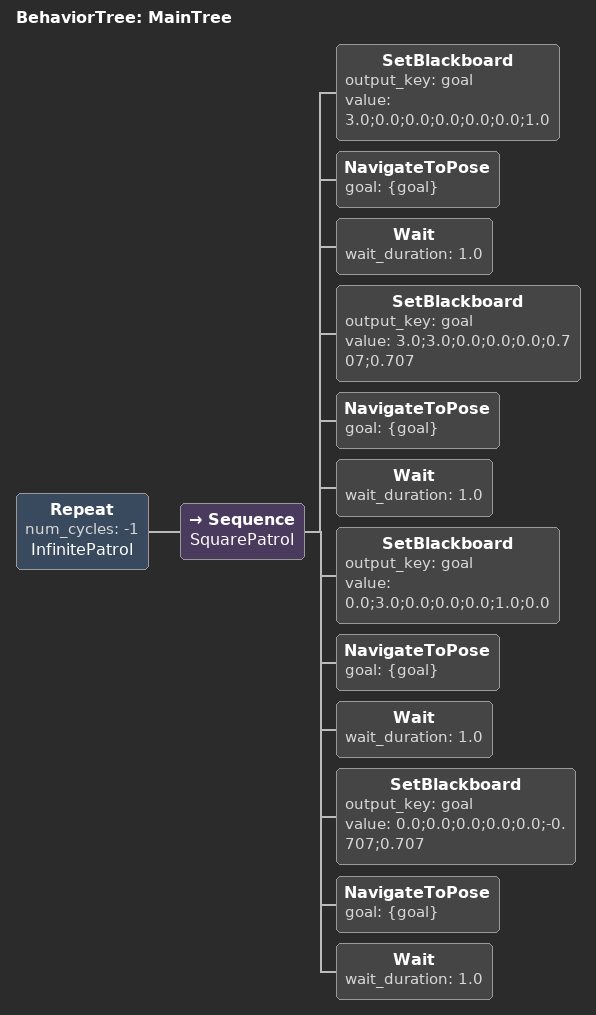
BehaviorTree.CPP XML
<root BTCPP_format="4" main_tree_to_execute="MainTree">
  <BehaviorTree ID="MainTree">
    <Repeat num_cycles="-1" name="InfinitePatrol">
      <Sequence name="SquarePatrol">

        <SetBlackboard output_key="goal" value="3.0;0.0;0.0;0.0;0.0;0.0;1.0" />
        <NavigateToPose goal="{goal}" />
        <Wait wait_duration="1.0" />

        <SetBlackboard output_key="goal" value="3.0;3.0;0.0;0.0;0.0;0.707;0.707" />
        <NavigateToPose goal="{goal}" />
        <Wait wait_duration="1.0" />

        <SetBlackboard output_key="goal" value="0.0;3.0;0.0;0.0;0.0;1.0;0.0" />
        <NavigateToPose goal="{goal}" />
        <Wait wait_duration="1.0" />

        <SetBlackboard output_key="goal" value="0.0;0.0;0.0;0.0;0.0;-0.707;0.707" />
        <NavigateToPose goal="{goal}" />
        <Wait wait_duration="1.0" />

      </Sequence>
    </Repeat>
  </BehaviorTree>
</root>
